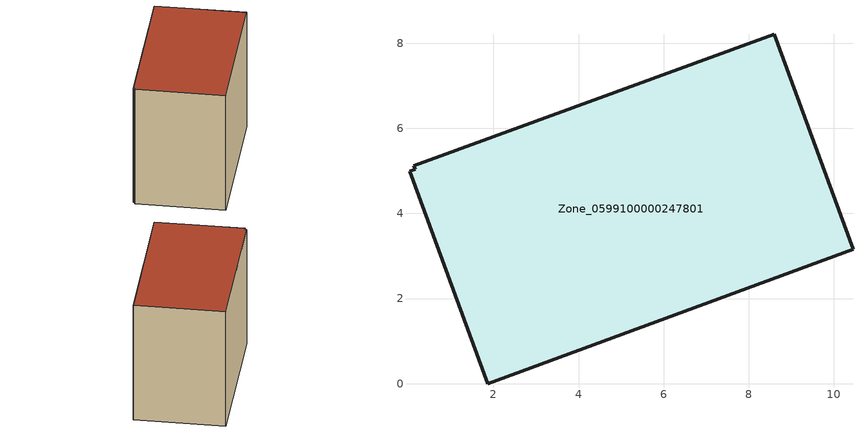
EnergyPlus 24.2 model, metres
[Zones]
Zone_0599100000247801
 floor ground (C_G): 10.45,3.16 1.87,0 0.03,4.99 0.16,5.04 0.13,5.12 8.6,8.21 z0
 wall outside (C_F): 10.45,3.16 8.6,8.21 0.13,5.12 0.16,5.04 0.03,4.99 1.87,0 10.45,3.16 z0:7.78
 roof outside (C_R): 1.87,0 10.45,3.16 8.6,8.21 0.13,5.12 0.16,5.04 0.03,4.99 z7.78
[BUILDING]
Pand.0599100000247801: North Axis=0; Terrain=City; Loads Convergence Tolerance Value=0.04; Temperature Convergence Tolerance Value=0.4; Solar Distribution=FullExterior; Maximum Number of Warmup Days=25; Minimum Number of Warmup Days=1
[Site:Location]
Rotterdam.The.Hague.AP_ZH_NLD Design_Conditions: Latitude=51.96; Longitude=4.45; Time Zone=1; Elevation=-4.5
[SITE:GROUNDTEMPERATURE:BUILDINGSURFACE]
18, 18, 18, 18, 18, 18, 18, 18, 18, 18, 18, 18
[MATERIAL] Thermal Absorptance=0.9; Solar Absorptance=0.7; Visible Absorptance=0.7
Name | Roughness | Thickness | Conductivity | Density | Specific Heat
G.TI.1975-1991 | MediumSmooth | 0.15 | 0.288461 | 540 | 1210
F.TI.1975-1991 | Rough | 0.3 | 0.230769 | 1920 | 840
R.TI.1975-1991 | MediumRough | 0.2 | 0.153846 | 1500 | 1000
[CONSTRUCTION]
C_G: G.TI.1975-1991
C_F: F.TI.1975-1991
C_R: R.TI.1975-1991
[ZONE]
Zone_0599100000247801: Type=1; Multiplier=1; Ceiling Height=Autocalculate; Volume=Autocalculate; Floor Area=autocalculate; Part of Total Floor Area=Yes
[ZONEINFILTRATION:DESIGNFLOWRATE]
Infil_Zone_0599100000247801: Zone or ZoneList or Space or SpaceList=Zone_0599100000247801; Schedule=AlwaysOn; Design Flow Rate Calculation Method=Flow/Area; Flow Rate per Floor Area=0.003; Constant Term Coefficient=1; Temperature Term Coefficient=0; Velocity Term Coefficient=0; Velocity Squared Term Coefficient=0
[HVACTEMPLATE:ZONE:IDEALLOADSAIRSYSTEM]
Zone_0599100000247801: Maximum Heating Supply Air Temperature=50; Minimum Cooling Supply Air Temperature=13; Maximum Heating Supply Air Humidity Ratio=0.0156; Minimum Cooling Supply Air Humidity Ratio=0.0077; Heating Limit=NoLimit; Cooling Limit=NoLimit; Dehumidification Control Type=ConstantSensibleHeatRatio; Cooling Sensible Heat Ratio=0.7; Dehumidification Setpoint=60; Humidification Control Type=None; Humidification Setpoint=30; Outdoor Air Method=None; Outdoor Air Flow Rate per Person=0.00944; Outdoor Air Flow Rate per Zone Floor Area=0; Outdoor Air Flow Rate per Zone=0; Demand Controlled Ventilation Type=None; Outdoor Air Economizer Type=NoEconomizer; Heat Recovery Type=None; Sensible Heat Recovery Effectiveness=0.7; Latent Heat Recovery Effectiveness=0.65
[ZONECONTROL:THERMOSTAT]
ThermostatControl_Zone_0599100000247801: Zone or ZoneList=Zone_0599100000247801; Control Type Schedule=DualSetpointControlType; Control 1=Thermostat_Zone_0599100000247801; Temperature Difference Between Cutout And Setpoint=0
[THERMOSTATSETPOINT:DUALSETPOINT]
Thermostat_Zone_0599100000247801: Heating Setpoint Temperature Schedule=HeatingSetpoint_Zone_0599100000247801; Cooling Setpoint Temperature Schedule=CoolingSetpoint_Zone_0599100000247801
[SCHEDULE:COMPACT]
HeatingSetpoint_Zone_0599100000247801: Through: 12/31, For: AllDays, Until: 24:00, 21
CoolingSetpoint_Zone_0599100000247801: Through: 12/31, For: AllDays, Until: 24:00, 24
DualSetpointControlType: Through: 12/31, For: AllDays, Until: 24:00, 4
AlwaysOn: Through: 12/31, For: AllDays, Until: 24:00, 1
